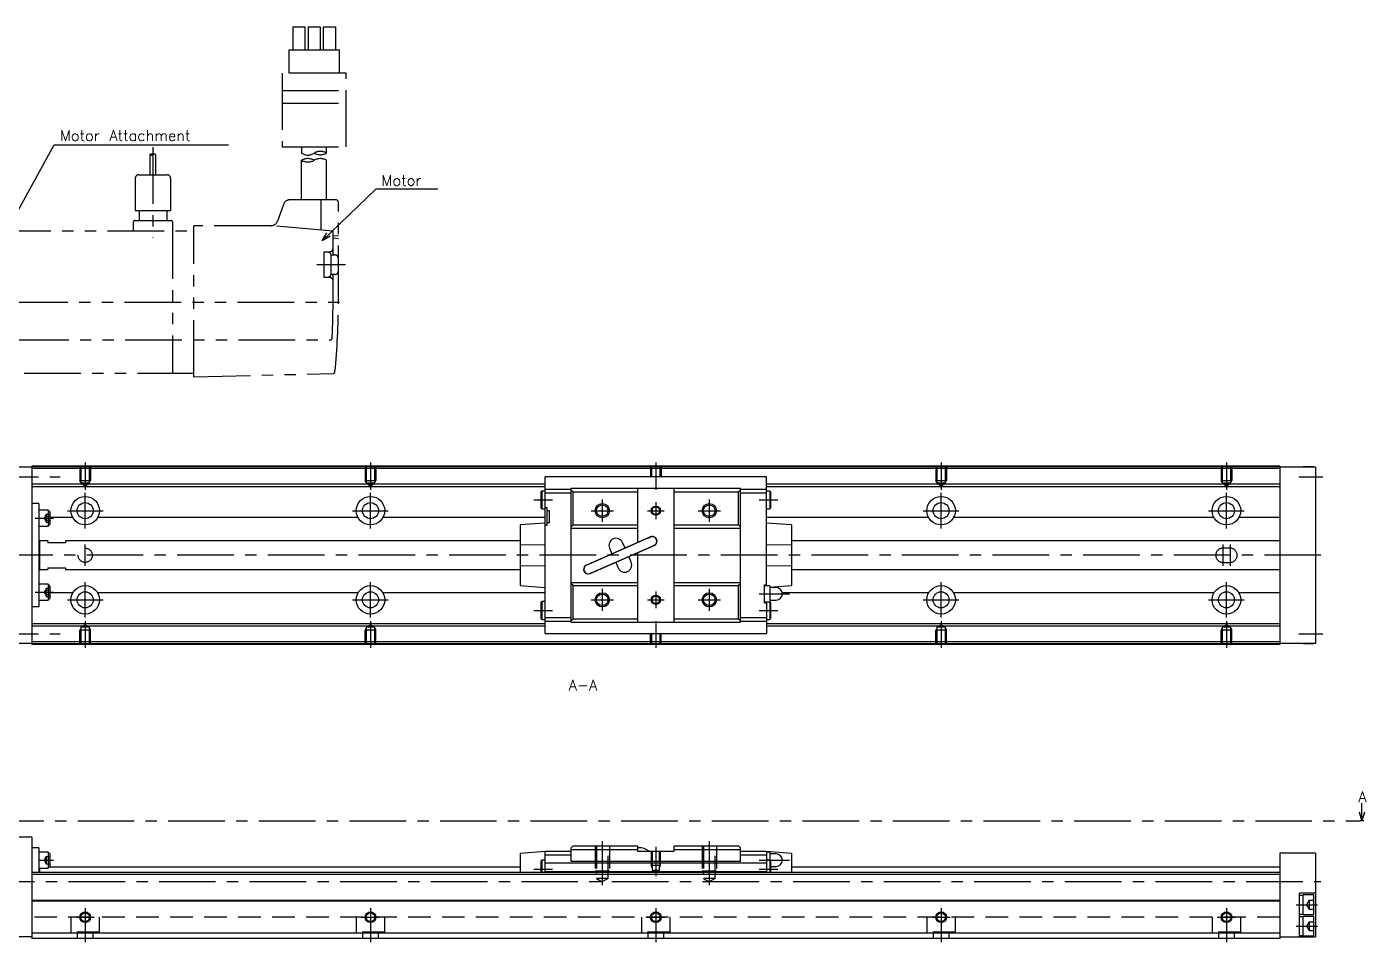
# Model space of a CAD drawing. Extents: x -2 to 618, y -8 to 266.
# Drawn here: x 242.2 to 617.7, y 9 to 265.7 of the extents above; entities that cross this region are included whole.
import ezdxf

# ---------------------------------------------------------------- set-up
doc = ezdxf.new("R2010")
doc.units = 0
doc.header["$LTSCALE"] = 0.5
for name, pattern in [('CENTER', [50.8, 31.75, -6.35, 6.35, -6.35]), ('DASHED', [19.05, 12.7, -6.35]), ('PHANTOM', [63.5, 31.75, -6.35, 6.35, -6.35, 6.35, -6.35])]:
    doc.linetypes.add(name, pattern=pattern)
for name, color, linetype in [('MSM_CENTER', 1, 'CENTER'), ('MSM_CONTINUOUS', 7, 'CONTINUOUS'), ('MSM_DASHED', 4, 'DASHED'), ('MSM_IMAGINARY', 6, 'PHANTOM'), ('MSM_NARROW', 5, 'CONTINUOUS'), ('MSM_PART_NUMBER', 7, 'CONTINUOUS')]:
    doc.layers.add(name, color=color, linetype=linetype)
doc.styles.get("Standard").update_dxf_attribs({"font": 'txt.shx', "height": 3, "bigfont": 'bigfont.shx'})

msp = doc.modelspace()

# ---------------------------------------------------------------- linework, layer by layer
at = {"layer": 'MSM_CENTER'}
for p, q in [((258.55, 143.5), (258.55, 135.87)), ((338.55, 143.5), (338.55, 135.87)), ((418.55, 143.5), (418.55, 135.87)), ((498.55, 143.5), (498.55, 135.87)), ((578.55, 143.5), (578.55, 135.87)), ((229.55, 139.5), (251.55, 139.5)), ((598.85, 139.5), (605.55, 139.5)), ((258.55, 125), (258.55, 135)), ((338.55, 125), (338.55, 135)), ((384.35, 133), (389.55, 133)), ((403.55, 133.1), (403.55, 126.9)), ((418.55, 132.37), (418.55, 127.64)), ((433.55, 133.1), (433.55, 126.9)), ((447.55, 133), (452.75, 133)), ((498.55, 125), (498.55, 135)), ((578.55, 125), (578.55, 135)), ((244.55, 127.89), (249.65, 127.89)), ((253.55, 130), (263.55, 130)), ((333.55, 130), (343.55, 130)), ((400.45, 130), (406.65, 130)), ((416.19, 130), (420.92, 130)), ((430.45, 130), (436.65, 130)), ((493.55, 130), (503.55, 130)), ((573.55, 130), (583.55, 130)), ((258.55, 114.5), (258.55, 120.5)), ((577.55, 120.5), (577.55, 114.5)), ((579.55, 120.5), (579.55, 114.5)), ((605.05, 117.5), (200.05, 117.5)), ((258.55, 100), (258.55, 110)), ((338.55, 100), (338.55, 110)), ((498.55, 100), (498.55, 110)), ((578.55, 100), (578.55, 110)), ((244.55, 107.11), (249.65, 107.11)), ((403.55, 108.1), (403.55, 101.9)), ((418.55, 107.37), (418.55, 102.64)), ((433.55, 108.1), (433.55, 101.9)), ((447.55, 106.7), (456.05, 106.7)), ((253.55, 105), (263.55, 105)), ((333.55, 105), (343.55, 105)), ((384.35, 102), (389.55, 102)), ((400.45, 105), (406.65, 105)), ((416.19, 105), (420.92, 105)), ((430.45, 105), (436.65, 105)), ((447.55, 102), (452.75, 102)), ((493.55, 105), (503.55, 105)), ((573.55, 105), (583.55, 105)), ((258.55, 99.01), (258.55, 91.5)), ((338.55, 99.01), (338.55, 91.5)), ((418.55, 99.01), (418.55, 91.5)), ((498.55, 99.01), (498.55, 91.5)), ((578.55, 99.01), (578.55, 91.5)), ((229.55, 95.5), (251.55, 95.5)), ((598.85, 95.5), (605.55, 95.5)), ((231.05, 43), (616.05, 43)), ((403.55, 37.35), (403.55, 24.96)), ((418.55, 35.7), (418.55, 27.54)), ((433.55, 37.35), (433.55, 24.96)), ((245.55, 32), (249.65, 32)), ((447.55, 32), (456.05, 32)), ((384.35, 29.5), (389.55, 29.5)), ((447.55, 29.5), (452.75, 29.5)), ((203.05, 26), (605.05, 26)), ((598.05, 19.5), (604.05, 19.5)), ((256.02, 16), (261.09, 16)), ((258.55, 18.5), (258.55, 9)), ((336.02, 16), (341.09, 16)), ((338.55, 18.5), (338.55, 9)), ((416.02, 16), (421.09, 16)), ((418.55, 18.5), (418.55, 9)), ((496.02, 16), (501.09, 16)), ((498.55, 18.5), (498.55, 9)), ((575.98, 16), (581.13, 16)), ((578.55, 18.5), (578.55, 9)), ((598.05, 13.5), (604.05, 13.5))]:
    msp.add_line(p, q, dxfattribs=at)
at = {"layer": 'MSM_CONTINUOUS'}
for p, q in [((243.55, 142.2), (231.05, 142.2)), ((243.55, 142.5), (243.55, 92.5)), ((593.55, 142.5), (243.55, 142.5)), ((593.55, 142.3), (243.55, 142.3)), ((593.55, 141.8), (243.55, 141.8)), ((449.55, 139.45), (387.55, 139.45)), ((387.55, 95.55), (387.55, 139.45)), ((449.55, 108.95), (449.55, 139.45)), ((593.55, 142.5), (593.55, 92.5)), ((603.55, 142.2), (593.55, 142.2)), ((600.05, 142.2), (600.05, 142.25)), ((603.05, 142.25), (600.05, 142.25)), ((603.05, 142.2), (603.05, 142.25)), ((603.55, 142.2), (603.55, 92.8)), ((387.55, 137.4), (243.55, 137.4)), ((387.55, 136.7), (243.55, 136.7)), ((386.6, 135.5), (386.35, 135.25)), ((386.35, 135.25), (386.35, 130.75)), ((387.55, 135.5), (386.6, 135.5)), ((386.6, 135.5), (386.6, 130.5)), ((387.55, 136), (394.85, 136)), ((394.85, 98.7), (394.85, 136.3)), ((394.85, 136.3), (442.25, 136.3)), ((395.35, 135.3), (394.85, 135.8)), ((395.35, 126), (395.35, 135.3)), ((395.35, 135.3), (413.45, 135.3)), ((413.45, 136.3), (413.45, 121.05)), ((423.65, 98.7), (423.65, 136.3)), ((423.65, 135.3), (441.75, 135.3)), ((442.25, 135.8), (441.75, 135.3)), ((441.75, 126), (441.75, 135.3)), ((442.25, 98.7), (442.25, 136.3)), ((442.25, 136), (449.55, 136)), ((593.55, 137.4), (449.55, 137.4)), ((593.55, 136.7), (449.55, 136.7)), ((450.5, 135.5), (449.55, 135.5)), ((450.5, 135.5), (450.5, 130.5)), ((450.75, 135.25), (450.5, 135.5)), ((450.75, 135.25), (450.75, 130.75)), ((245.55, 132), (243.55, 132)), ((245.55, 132), (245.55, 103)), ((387.55, 135), (394.85, 135)), ((442.25, 135), (449.55, 135)), ((248.15, 130.14), (245.55, 130.14)), ((248.15, 130.14), (248.15, 125.64)), ((248.65, 129.64), (248.15, 130.14)), ((248.65, 129.64), (248.65, 126.14)), ((255.07, 128.04), (248.65, 128.04)), ((335.07, 128.04), (262.04, 128.04)), ((387.55, 128.04), (342.04, 128.04)), ((386.35, 130.75), (386.6, 130.5)), ((386.6, 130.5), (387.55, 130.5)), ((388.05, 130.8), (387.55, 130.8)), ((388.05, 125.8), (388.05, 130.8)), ((388.75, 130), (388.05, 130)), ((388.75, 126.6), (388.75, 130)), ((449.55, 130.5), (450.5, 130.5)), ((495.07, 128.04), (449.55, 128.04)), ((450.5, 130.5), (450.75, 130.75)), ((575.07, 128.04), (502.04, 128.04)), ((593.55, 128.04), (582.04, 128.04)), ((245.55, 125.64), (248.15, 125.64)), ((248.15, 125.64), (248.65, 126.14)), ((387.55, 126.5), (380.55, 126)), ((380.55, 126), (380.55, 109)), ((388.05, 125.8), (387.55, 125.8)), ((388.75, 126.6), (388.05, 126.6)), ((394.85, 125.5), (395.35, 126)), ((394.85, 125.1), (413.45, 125.1)), ((395.35, 126), (413.45, 126)), ((423.65, 126), (441.75, 126)), ((423.65, 125.1), (442.25, 125.1)), ((441.75, 126), (442.25, 125.5)), ((456.55, 126), (449.55, 126.5)), ((456.55, 126), (456.55, 109)), ((245.75, 121.75), (245.55, 121.75)), ((245.75, 121.75), (245.75, 113.25)), ((248.05, 121.5), (245.75, 121.5)), ((248.05, 121.5), (248.05, 121)), ((253.05, 121), (248.05, 121)), ((253.05, 121.5), (253.05, 121)), ((380.55, 121.5), (253.05, 121.5)), ((387.55, 120.46), (380.55, 120.37)), ((417.08, 122.64), (399.08, 114.74)), ((416.35, 122.27), (399.85, 115.02)), ((400.13, 112.36), (418.13, 120.26)), ((409.91, 119.49), (409.23, 121.05)), ((417.1, 122.59), (416.78, 122.45)), ((417.78, 120.16), (418.11, 120.31)), ((456.55, 120.37), (449.55, 120.46)), ((593.55, 121.5), (456.55, 121.5)), ((400.86, 112.73), (417.36, 119.98)), ((405.57, 119.44), (406.25, 117.89)), ((411.64, 115.56), (410.96, 117.11)), ((413.45, 118.21), (413.45, 98.7)), ((245.55, 113.25), (245.75, 113.25)), ((245.75, 113.5), (248.05, 113.5)), ((248.05, 114), (253.05, 114)), ((248.05, 114), (248.05, 113.5)), ((253.05, 114), (253.05, 113.5)), ((253.05, 113.5), (380.55, 113.5)), ((380.55, 114.63), (387.55, 114.54)), ((399.43, 114.84), (399.1, 114.69)), ((407.3, 115.51), (407.98, 113.95)), ((449.55, 114.54), (456.55, 114.63)), ((456.55, 113.5), (593.55, 113.5)), ((248.15, 109.36), (245.55, 109.36)), ((248.15, 109.36), (248.15, 104.86)), ((248.65, 108.86), (248.15, 109.36)), ((380.55, 109), (387.55, 108.5)), ((394.85, 109.9), (413.45, 109.9)), ((395.35, 109), (394.85, 109.5)), ((395.35, 109), (413.45, 109)), ((395.35, 99.7), (395.35, 109)), ((400.11, 112.41), (400.43, 112.55)), ((423.65, 109.9), (442.25, 109.9)), ((423.65, 109), (441.75, 109)), ((442.25, 109.5), (441.75, 109)), ((441.75, 99.7), (441.75, 109)), ((449.05, 109.2), (449.55, 109.2)), ((449.05, 104.2), (449.05, 109.2)), ((450.55, 108.95), (449.05, 108.95)), ((450.55, 108.57), (456.55, 109)), ((450.55, 108.95), (450.55, 104.45)), ((248.15, 104.86), (248.65, 105.36)), ((248.65, 108.86), (248.65, 105.36)), ((255.07, 106.96), (248.65, 106.96)), ((335.07, 106.96), (262.04, 106.96)), ((387.55, 106.96), (342.04, 106.96)), ((452.3, 108.45), (450.55, 108.45)), ((495.07, 106.96), (454.03, 106.96)), ((575.07, 106.96), (502.04, 106.96)), ((593.55, 106.96), (582.04, 106.96)), ((245.55, 103), (243.55, 103)), ((245.55, 104.86), (248.15, 104.86)), ((386.6, 104.5), (386.35, 104.25)), ((386.35, 104.25), (386.35, 99.75)), ((386.6, 104.5), (386.6, 99.5)), ((387.55, 104.5), (386.6, 104.5)), ((449.05, 104.45), (450.55, 104.45)), ((449.05, 104.2), (449.55, 104.2)), ((449.55, 104.45), (449.55, 95.55)), ((450.5, 104.45), (450.5, 99.5)), ((450.55, 104.95), (452.3, 104.95)), ((450.75, 104.25), (450.55, 104.45)), ((450.75, 104.25), (450.75, 99.75)), ((387.55, 98.3), (243.55, 98.3)), ((386.35, 99.75), (386.6, 99.5)), ((386.6, 99.5), (387.55, 99.5)), ((387.55, 100), (394.85, 100)), ((387.55, 99), (394.85, 99)), ((394.85, 99.2), (395.35, 99.7)), ((394.85, 98.7), (442.25, 98.7)), ((395.35, 99.7), (413.45, 99.7)), ((423.65, 99.7), (441.75, 99.7)), ((441.75, 99.7), (442.25, 99.2)), ((442.25, 100), (449.55, 100)), ((442.25, 99), (449.55, 99)), ((449.55, 99.5), (450.5, 99.5)), ((593.55, 98.3), (449.55, 98.3)), ((450.5, 99.5), (450.75, 99.75)), ((387.55, 97.6), (243.55, 97.6)), ((387.55, 95.55), (449.55, 95.55)), ((593.55, 97.6), (449.55, 97.6)), ((243.55, 92.8), (231.05, 92.8)), ((593.55, 93.2), (243.55, 93.2)), ((593.55, 92.7), (243.55, 92.7)), ((593.55, 92.5), (243.55, 92.5)), ((603.55, 92.8), (593.55, 92.8)), ((600.05, 92.75), (600.05, 92.8)), ((600.05, 92.75), (603.05, 92.75)), ((603.05, 92.75), (603.05, 92.8)), ((616.55, 43), (615.88, 45.5)), ((616.55, 43), (616.55, 48)), ((617.22, 45.5), (616.55, 43)), ((617.05, 43), (616.05, 43)), ((243.55, 38.5), (233.05, 38.5)), ((243.55, 38.5), (243.55, 10)), ((245.55, 35.5), (243.55, 35.5)), ((245.55, 35.5), (245.55, 28.5)), ((248.15, 34.25), (245.55, 34.25)), ((248.65, 33.75), (248.15, 34.25)), ((248.15, 34.25), (248.15, 29.75)), ((380.55, 34), (387.55, 34.5)), ((380.55, 34), (380.55, 28.5)), ((387.55, 28.5), (387.55, 34.5)), ((387.55, 34.5), (394.85, 34.5)), ((394.85, 35.5), (395.35, 36)), ((394.85, 31.59), (394.85, 35.5)), ((394.85, 35), (413.45, 35)), ((395.35, 36), (413.45, 36)), ((413.45, 36), (413.45, 34.5)), ((413.71, 35.5), (413.45, 35.5)), ((413.45, 34.5), (423.65, 34.5)), ((423.65, 34.5), (423.65, 36)), ((423.65, 36), (441.75, 36)), ((423.65, 35), (442.25, 35)), ((441.75, 36), (442.25, 35.5)), ((442.25, 31.59), (442.25, 35.5)), ((442.25, 34.5), (449.55, 34.5)), ((449.55, 34.5), (456.55, 34)), ((449.55, 34.5), (449.55, 28.5)), ((450.55, 34.25), (449.55, 34.25)), ((450.55, 34.25), (450.55, 31.95)), ((456.55, 34), (456.55, 28.5)), ((603.55, 34), (593.55, 34)), ((593.55, 34), (593.55, 10)), ((603.55, 34), (603.55, 10.5)), ((248.15, 29.75), (248.65, 30.25)), ((248.65, 33.75), (248.65, 30.25)), ((386.6, 32), (386.35, 31.75)), ((386.35, 31.75), (386.35, 28.5)), ((387.55, 32), (386.6, 32)), ((386.6, 32), (386.6, 28.5)), ((387.55, 33.5), (394.85, 33.5)), ((387.55, 31.3), (449.55, 31.3)), ((442.25, 31.59), (394.85, 31.59)), ((442.25, 33.5), (449.55, 33.5)), ((450.5, 32), (449.55, 32)), ((450.75, 31.75), (450.5, 32)), ((450.5, 32), (450.5, 28.5)), ((452.3, 33.75), (450.55, 33.75)), ((450.75, 31.75), (450.75, 28.5)), ((450.75, 30.25), (452.3, 30.25)), ((593.55, 28.5), (243.55, 28.5)), ((593.55, 28), (243.55, 28)), ((245.55, 29.75), (248.15, 29.75)), ((245.75, 29.75), (245.75, 28.5)), ((380.55, 30), (248.4, 30)), ((387.55, 28.8), (449.55, 28.8)), ((593.55, 30), (456.55, 30)), ((599.05, 10.5), (599.05, 22.75)), ((603.55, 22.75), (599.05, 22.75)), ((593.55, 20.7), (243.55, 20.7)), ((593.55, 20.5), (243.55, 20.5)), ((600.05, 22.1), (599.05, 22.1)), ((600.05, 16.75), (600.05, 22.25)), ((603.05, 22.25), (600.05, 22.25)), ((603.05, 16.75), (603.05, 22.25)), ((599.05, 16.9), (600.05, 16.9)), ((600.05, 16.1), (599.05, 16.1)), ((600.05, 16.75), (603.05, 16.75)), ((600.05, 10.75), (600.05, 16.25)), ((603.05, 16.25), (600.05, 16.25)), ((603.05, 10.75), (603.05, 16.25)), ((593.55, 11.5), (243.55, 11.5)), ((243.55, 10.5), (231.05, 10.5)), ((593.55, 10), (243.55, 10)), ((593.55, 10.5), (603.55, 10.5)), ((599.05, 10.9), (600.05, 10.9)), ((600.05, 10.75), (603.05, 10.75))]:
    msp.add_line(p, q, dxfattribs=at)
for centre, radius in [((258.55, 130), 4), ((258.55, 130), 2.25), ((338.55, 130), 4), ((338.55, 130), 2.25), ((403.55, 130), 1.62), ((433.55, 130), 1.62), ((498.55, 130), 4), ((498.55, 130), 2.25), ((578.55, 130), 4), ((578.55, 130), 2.25), ((418.55, 130), 1.06), ((258.55, 105), 4), ((338.55, 105), 4), ((498.55, 105), 4), ((578.55, 105), 4), ((258.55, 105), 2.25), ((338.55, 105), 2.25), ((403.55, 105), 1.62), ((418.55, 105), 1.06), ((433.55, 105), 1.62), ((498.55, 105), 2.25), ((578.55, 105), 2.25), ((258.55, 16), 1.23), ((338.55, 16), 1.23), ((418.55, 16), 1.23), ((498.55, 16), 1.23), ((578.55, 16), 1.23)]:
    msp.add_circle(centre, radius, dxfattribs=at)
for centre, radius, start, end in [((407.4, 120.25), 2, 23.6961, 203.6961), ((417.75, 118.6), 3.92, 105.6343, 110.9103), ((417.6, 121.45), 1.3, 272.968, 134.4242), ((417.6, 121.45), 1.25, 293.6961, 113.6961), ((416.64, 121.62), 1.8, 293.3543, 304.8918), ((399.6, 113.55), 1.3, 92.968, 314.4242), ((399.6, 113.55), 1.25, 113.6961, 293.6961), ((403.56, 108), 7.94, 117.8361, 120.4339), ((400.12, 114.4), 1.82, 282.5713, 293.9767), ((409.81, 114.75), 2, 203.6961, 23.6961), ((452.3, 106.7), 1.75, 270, 90), ((413.68, 30.53), 4.97, 53.0275, 89.6143), ((452.3, 32), 1.75, 270, 90)]:
    msp.add_arc(centre, radius, start, end, dxfattribs=at)
at = {"layer": 'MSM_DASHED'}
for p, q in [((257.05, 142.5), (257.05, 138.5)), ((257.32, 142.5), (257.32, 137.7)), ((259.78, 137.7), (259.78, 142.5)), ((260.05, 142.5), (260.05, 138.5)), ((337.05, 142.5), (337.05, 138.5)), ((337.32, 142.5), (337.32, 137.7)), ((339.78, 137.7), (339.78, 142.5)), ((340.05, 142.5), (340.05, 138.5)), ((417.05, 142.5), (417.05, 139.45)), ((417.32, 142.5), (417.32, 139.45)), ((419.78, 139.45), (419.78, 142.5)), ((420.05, 142.5), (420.05, 139.45)), ((497.05, 142.5), (497.05, 138.5)), ((497.32, 142.5), (497.32, 137.7)), ((499.78, 137.7), (499.78, 142.5)), ((500.05, 142.5), (500.05, 138.5)), ((577.05, 142.5), (577.05, 138.5)), ((577.32, 142.5), (577.32, 137.7)), ((579.78, 137.7), (579.78, 142.5)), ((580.05, 142.5), (580.05, 138.5)), ((257.05, 138.5), (260.05, 138.5)), ((257.32, 138.03), (257.05, 138.5)), ((257.32, 137.7), (258.55, 136.99)), ((259.78, 137.7), (257.32, 137.7)), ((258.55, 136.99), (259.78, 137.7)), ((259.78, 138.03), (260.05, 138.5)), ((337.05, 138.5), (340.05, 138.5)), ((337.32, 138.03), (337.05, 138.5)), ((337.32, 137.7), (338.55, 136.99)), ((339.78, 137.7), (337.32, 137.7)), ((338.55, 136.99), (339.78, 137.7)), ((339.78, 138.03), (340.05, 138.5)), ((497.05, 138.5), (500.05, 138.5)), ((497.32, 138.03), (497.05, 138.5)), ((497.32, 137.7), (498.55, 136.99)), ((499.78, 137.7), (497.32, 137.7)), ((498.55, 136.99), (499.78, 137.7)), ((499.78, 138.03), (500.05, 138.5)), ((577.05, 138.5), (580.05, 138.5)), ((577.32, 138.03), (577.05, 138.5)), ((577.32, 137.7), (578.55, 136.99)), ((579.78, 137.7), (577.32, 137.7)), ((578.55, 136.99), (579.78, 137.7)), ((579.78, 138.03), (580.05, 138.5)), ((247.65, 128.89), (247.08, 127.89)), ((247.08, 127.89), (247.65, 126.89)), ((247.65, 129.05), (248.65, 129.05)), ((247.65, 129.05), (247.65, 126.74)), ((247.65, 128.47), (248.65, 128.47)), ((247.65, 127.31), (248.65, 127.31)), ((247.65, 126.74), (248.65, 126.74)), ((579.55, 119.5), (577.55, 119.5)), ((577.55, 115.5), (579.55, 115.5)), ((247.65, 108.11), (247.08, 107.11)), ((247.08, 107.11), (247.65, 106.11)), ((247.65, 108.26), (248.65, 108.26)), ((247.65, 108.26), (247.65, 105.95)), ((247.65, 107.69), (248.65, 107.69)), ((247.65, 106.53), (248.65, 106.53)), ((247.65, 105.95), (248.65, 105.95)), ((258.55, 98.01), (257.32, 97.3)), ((259.78, 97.3), (258.55, 98.01)), ((338.55, 98.01), (337.32, 97.3)), ((339.78, 97.3), (338.55, 98.01)), ((498.55, 98.01), (497.32, 97.3)), ((499.78, 97.3), (498.55, 98.01)), ((578.55, 98.01), (577.32, 97.3)), ((579.78, 97.3), (578.55, 98.01)), ((257.32, 96.97), (257.05, 96.5)), ((260.05, 96.5), (257.05, 96.5)), ((257.05, 92.5), (257.05, 96.5)), ((257.32, 97.3), (257.32, 92.5)), ((259.78, 97.3), (257.32, 97.3)), ((259.78, 92.5), (259.78, 97.3)), ((259.78, 96.97), (260.05, 96.5)), ((260.05, 92.5), (260.05, 96.5)), ((337.32, 96.97), (337.05, 96.5)), ((337.05, 92.5), (337.05, 96.5)), ((340.05, 96.5), (337.05, 96.5)), ((337.32, 97.3), (337.32, 92.5)), ((339.78, 97.3), (337.32, 97.3)), ((339.78, 92.5), (339.78, 97.3)), ((339.78, 96.97), (340.05, 96.5)), ((340.05, 92.5), (340.05, 96.5)), ((417.05, 92.5), (417.05, 95.55)), ((417.32, 95.55), (417.32, 92.5)), ((419.78, 92.5), (419.78, 95.55)), ((420.05, 92.5), (420.05, 95.55)), ((497.32, 96.97), (497.05, 96.5)), ((497.05, 92.5), (497.05, 96.5)), ((500.05, 96.5), (497.05, 96.5)), ((497.32, 97.3), (497.32, 92.5)), ((499.78, 97.3), (497.32, 97.3)), ((499.78, 92.5), (499.78, 97.3)), ((499.78, 96.97), (500.05, 96.5)), ((500.05, 92.5), (500.05, 96.5)), ((577.32, 96.97), (577.05, 96.5)), ((577.05, 92.5), (577.05, 96.5)), ((580.05, 96.5), (577.05, 96.5)), ((577.32, 97.3), (577.32, 92.5)), ((579.78, 97.3), (577.32, 97.3)), ((579.78, 92.5), (579.78, 97.3)), ((579.78, 96.97), (580.05, 96.5)), ((580.05, 92.5), (580.05, 96.5)), ((401.55, 36), (401.55, 29)), ((401.93, 36), (401.93, 26.9)), ((405.18, 26.9), (405.18, 36)), ((405.55, 36), (405.55, 29)), ((417.25, 34.5), (417.25, 30.5)), ((417.5, 34.5), (417.5, 29.15)), ((419.61, 29.15), (419.61, 34.5)), ((419.85, 30.5), (419.85, 34.5)), ((431.55, 36), (431.55, 29)), ((431.93, 36), (431.93, 26.9)), ((435.18, 26.9), (435.18, 36)), ((435.55, 36), (435.55, 29)), ((247.65, 33), (247.08, 32)), ((247.08, 32), (247.65, 31)), ((247.65, 33), (248.65, 33)), ((247.65, 33), (247.65, 31)), ((247.65, 32), (248.65, 32)), ((247.65, 31), (248.65, 31)), ((419.85, 30.5), (417.25, 30.5)), ((417.5, 30.05), (417.25, 30.5)), ((419.61, 30.05), (419.85, 30.5)), ((401.55, 29), (405.55, 29)), ((401.55, 29), (401.93, 28.3)), ((405.18, 26.9), (401.93, 26.9)), ((401.93, 26.9), (403.55, 25.96)), ((405.18, 26.9), (403.55, 25.96)), ((405.18, 28.3), (405.55, 29)), ((419.61, 29.15), (417.5, 29.15)), ((417.5, 29.15), (418.55, 28.54)), ((419.61, 29.15), (418.55, 28.54)), ((431.55, 29), (435.55, 29)), ((431.55, 29), (431.93, 28.3)), ((435.18, 26.9), (431.93, 26.9)), ((431.93, 26.9), (433.55, 25.96)), ((435.18, 26.9), (433.55, 25.96)), ((435.18, 28.3), (435.55, 29)), ((601.75, 20.75), (601.03, 19.5)), ((601.03, 19.5), (601.75, 18.25)), ((601.75, 20.75), (603.05, 20.75)), ((601.75, 20.75), (601.75, 18.25)), ((601.75, 19.5), (603.05, 19.5)), ((593.55, 16), (243.55, 16)), ((254.55, 16), (254.55, 11.8)), ((262.55, 11.8), (262.55, 16)), ((334.55, 16), (334.55, 11.8)), ((342.55, 11.8), (342.55, 16)), ((414.55, 16), (414.55, 11.8)), ((422.55, 11.8), (422.55, 16)), ((494.55, 16), (494.55, 11.8)), ((502.55, 11.8), (502.55, 16)), ((574.55, 16), (574.55, 11.8)), ((582.55, 11.8), (582.55, 16)), ((601.75, 18.25), (603.05, 18.25)), ((262.55, 11.8), (254.55, 11.8)), ((256.3, 11.8), (256.3, 10)), ((260.8, 10), (260.8, 11.8)), ((342.55, 11.8), (334.55, 11.8)), ((336.3, 11.8), (336.3, 10)), ((340.8, 10), (340.8, 11.8)), ((422.55, 11.8), (414.55, 11.8)), ((416.3, 11.8), (416.3, 10)), ((420.8, 10), (420.8, 11.8)), ((502.55, 11.8), (494.55, 11.8)), ((496.3, 11.8), (496.3, 10)), ((500.8, 10), (500.8, 11.8)), ((582.55, 11.8), (574.55, 11.8)), ((576.3, 11.8), (576.3, 10)), ((580.8, 10), (580.8, 11.8)), ((601.75, 14.75), (601.03, 13.5)), ((601.03, 13.5), (601.75, 12.25)), ((601.75, 14.75), (603.05, 14.75)), ((601.75, 14.75), (601.75, 12.25)), ((601.75, 13.5), (603.05, 13.5)), ((601.75, 12.25), (603.05, 12.25))]:
    msp.add_line(p, q, dxfattribs=at)
msp.add_circle((258.55, 117.5), 2, dxfattribs=at)
for centre, start, end in [((577.55, 117.5), 90, 270), ((579.55, 117.5), 270, 90)]:
    msp.add_arc(centre, 2, start, end, dxfattribs=at)
at = {"layer": 'MSM_IMAGINARY'}
for p, q in [((316.75, 265.68), (320.15, 265.68)), ((316.75, 265.68), (316.75, 259.18)), ((320.15, 265.68), (320.15, 259.18)), ((321.05, 265.68), (324.45, 265.68)), ((321.05, 265.68), (321.05, 259.18)), ((324.45, 265.68), (324.45, 259.18)), ((325.35, 265.68), (328.75, 265.68)), ((325.35, 259.18), (325.35, 265.68)), ((328.75, 265.68), (328.75, 259.18)), ((315.75, 259.18), (329.75, 259.18)), ((315.75, 252.68), (315.75, 259.18)), ((329.75, 259.18), (329.75, 252.68)), ((331.75, 252.68), (313.75, 252.68)), ((313.75, 252.68), (313.75, 232.06)), ((331.75, 232.06), (331.75, 252.68)), ((313.75, 247.83), (331.75, 247.83)), ((313.75, 244.23), (331.75, 244.23)), ((276.7, 229.84), (276.7, 224.2)), ((277.55, 231.95), (277.55, 206.5)), ((278.4, 224.2), (278.4, 229.84)), ((313.75, 232.06), (331.75, 232.06)), ((319.25, 232.06), (319.25, 230.27)), ((326.25, 230.27), (326.25, 232.06)), ((319.25, 217.2), (319.25, 228.24)), ((326.25, 217.2), (326.25, 228.24)), ((272.6, 223.2), (272.6, 214.2)), ((273.6, 224.2), (281.5, 224.2)), ((282.5, 223.2), (282.5, 214.2)), ((272.6, 214.2), (282.5, 214.2)), ((273.65, 214.2), (273.65, 211.4)), ((281.45, 214.2), (281.45, 211.4)), ((314.18, 215.88), (312.48, 211.22)), ((328.75, 217.2), (316.05, 217.2)), ((324.75, 208.66), (324.75, 217.2)), ((329.55, 188.5), (329.55, 216.4)), ((272.05, 210.9), (272.05, 208.5)), ((272.55, 211.4), (282.55, 211.4)), ((283.05, 210.9), (283.05, 168.5)), ((233.05, 208.5), (289.05, 208.5)), ((289.05, 167.5), (289.05, 209.9)), ((310.6, 209.9), (289.05, 209.9)), ((328.05, 208.37), (310.6, 209.9)), ((328.05, 201.73), (328.05, 208.37)), ((329.55, 206.96), (328.05, 207.09)), ((329.55, 206.26), (328.05, 206.39)), ((325.55, 202.58), (327.05, 202.58)), ((325.55, 195.38), (325.55, 202.58)), ((326.55, 202.48), (325.55, 202.48)), ((327.52, 201.73), (328.55, 201.73)), ((327.55, 196.48), (327.55, 201.48)), ((323.55, 198.98), (331.55, 198.98)), ((325.55, 195.48), (326.55, 195.48)), ((327.06, 195.38), (325.55, 195.38)), ((328.55, 196.23), (327.55, 196.23)), ((328.05, 188.5), (328.05, 196.23)), ((206.05, 188.5), (331.55, 188.5)), ((238.05, 177.93), (327.3, 177.93)), ((289.05, 168.5), (233.05, 168.5)), ((289.05, 167.5), (328.11, 168.49))]:
    msp.add_line(p, q, dxfattribs=at)
for centre, radius, start, end in [((277.13, 229.1), 0.85, 60.0009, 119.999), ((277.13, 230.57), 0.85, 240.001, 299.999), ((277.98, 229.1), 0.85, 59.9987, 119.999), ((321, 232.71), 3, 234.3132, 305.6839), ((324.5, 227.24), 3.5, 60.0014, 120.0014), ((324.5, 233.3), 3.5, 240.0015, 300.0015), ((321, 225.21), 3.5, 60.0014, 120.1319), ((321, 231.27), 3.5, 239.871, 300), ((324.5, 225.21), 3.5, 60.0637, 120), ((273.6, 223.2), 1, 90, 180), ((281.5, 223.2), 1, 360, 90), ((316.05, 215.2), 2, 90, 160), ((328.75, 216.4), 0.8, 360, 90), ((272.55, 210.9), 0.5, 90, 180), ((282.55, 210.9), 0.5, 360, 90), ((310.6, 211.9), 2, 270, 340), ((327.05, 203.58), 1, 270, 0), ((326.55, 201.48), 1, 360, 90), ((328.55, 200.73), 1, 360, 90), ((326.55, 196.48), 1, 270, 360), ((327.06, 194.38), 1, 1.7094, 90), ((328.55, 197.23), 1, 270, 360), ((129.55, 188.5), 198.5, 357.0836, 0), ((129.55, 188.5), 200, 354.3874, 0), ((327.3, 178.43), 0.5, 270, 357.0836), ((328.1, 168.99), 0.5, 271.4503, 354.3874)]:
    msp.add_arc(centre, radius, start, end, dxfattribs=at)
at = {"layer": 'MSM_NARROW'}
for centre, radius in [((403.55, 130), 2), ((433.55, 130), 2), ((418.55, 130), 1.3), ((403.55, 105), 2), ((418.55, 105), 1.3), ((433.55, 105), 2), ((258.55, 16), 1.5), ((338.55, 16), 1.5), ((418.55, 16), 1.5), ((498.55, 16), 1.5), ((578.55, 16), 1.5)]:
    msp.add_circle(centre, radius, dxfattribs=at)
at = {"layer": 'MSM_PART_NUMBER'}
for p, q in [((231.8, 199.8), (249.89, 232.55)), ((249.89, 232.55), (298.72, 232.55)), ((324.97, 205.69), (340.11, 220.24)), ((340.11, 220.24), (357.41, 220.24)), ((324.97, 205.69), (326.31, 207.9)), ((327.23, 206.94), (324.97, 205.69))]:
    msp.add_line(p, q, dxfattribs=at)

# ---------------------------------------------------------------- texts
for s, p in [('Motor Attachment', (251.45, 233.69)), ('Motor', (341.63, 221.1)), ('A-A', (394.17, 79.6)), ('A', (615.55, 48.25))]:
    msp.add_text(s, height=3, dxfattribs=at).set_placement(p)

doc.saveas('drawing.dxf')
